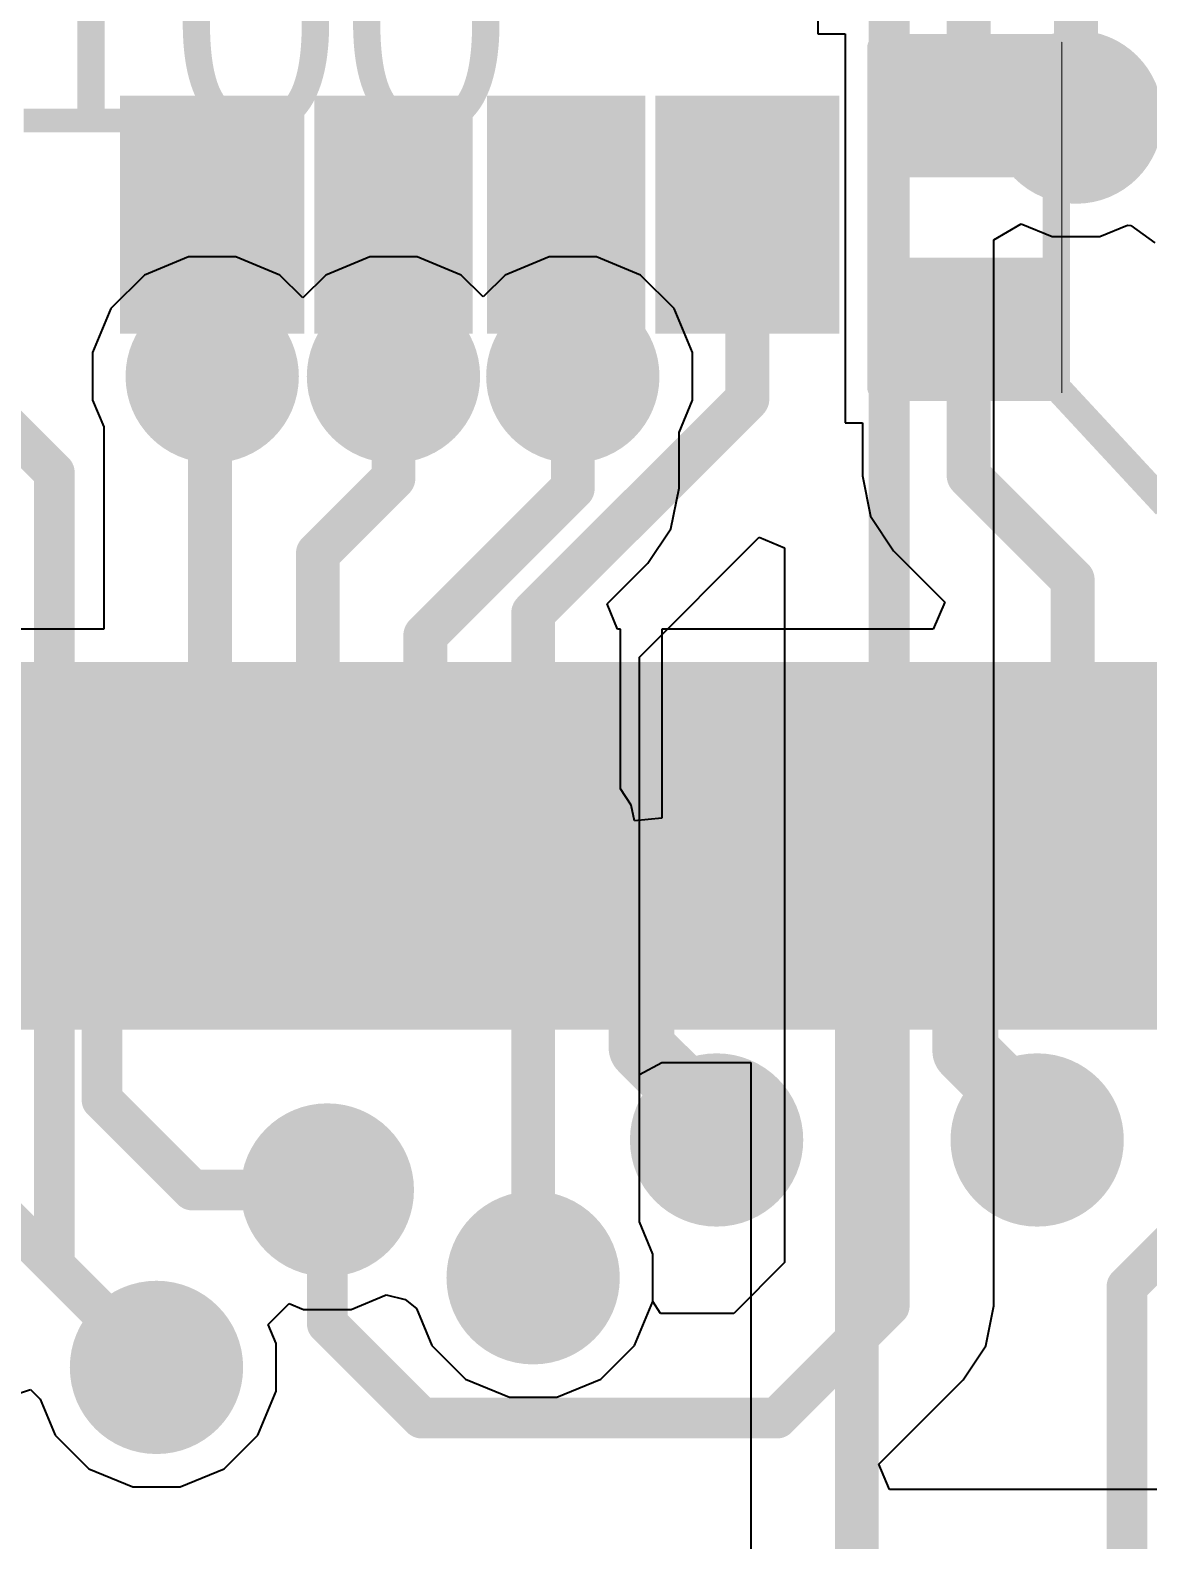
# Model space of a CAD drawing. Header units: millimetres. Extents: x 0 to 172, y 0 to 138.
# Drawn here: x 44.32 to 49.5, y 50.91 to 57.9 of the extents above; entities that cross this region are included whole.
import ezdxf

# ---------------------------------------------------------------- set-up
doc = ezdxf.new("R2010")
doc.units = ezdxf.units.MM
for name, color, linetype in [('BottomLayer', 5, 'Continuous'), ('BottomPaste', 16, 'Continuous'), ('BottomSolder', 6, 'Continuous'), ('TopLayer', 1, 'Continuous'), ('TopOverlay', 2, 'Continuous'), ('TopPaste', 8, 'Continuous'), ('TopSolder', 216, 'Continuous'), ('ViaHoleLayer', 16, 'Continuous')]:
    doc.layers.add(name, color=color, linetype=linetype)
doc.styles.add('Arial', font='', dxfattribs={"height": 0.2})
doc.styles.get('Arial').set_extended_font_data('Arial')

# ---------------------------------------------------------------- blocks, each defined once
blk = doc.blocks.new('MM70_314B1_2_R300_33')
at = {"layer": 'TopLayer'}
for points in [[(56.29999916, -3.34999965), (56.59999856, -3.34999965), (56.59999856, -4.84999919), (56.29999916, -4.84999919)], [(56.8000007, -3.34999965), (57.1000001, -3.34999965), (57.1000001, -4.84999919), (56.8000007, -4.84999919)], [(57.29999969999999, -3.34999965), (57.5999991, -3.34999965), (57.5999991, -4.84999919), (57.29999969999999, -4.84999919)], [(57.80000124, -3.34999965), (58.10000064, -3.34999965), (58.10000064, -4.84999919), (57.80000124, -4.84999919)], [(58.30000024, -3.34999965), (58.59999963999999, -3.34999965), (58.59999963999999, -4.84999919), (58.30000024, -4.84999919)], [(58.79999924, -3.34999965), (59.09999864, -3.34999965), (59.09999864, -4.84999919), (58.79999924, -4.84999919)], [(59.30000077999999, -3.34999965), (59.60000017999999, -3.34999965), (59.60000017999999, -4.84999919), (59.30000077999999, -4.84999919)], [(59.79999978, -3.34999965), (60.09999918, -3.34999965), (60.09999918, -4.84999919), (59.79999978, -4.84999919)], [(60.29999878, -3.34999965), (60.59999817999999, -3.34999965), (60.59999817999999, -4.84999919), (60.29999878, -4.84999919)], [(60.80000032, -3.34999965), (61.09999972, -3.34999965), (61.09999972, -4.84999919), (60.80000032, -4.84999919)]]:
    blk.add_hatch(color=1, dxfattribs=at).paths.add_polyline_path(points)
at = {"layer": 'TopPaste'}
for points in [[(56.29999916, -3.34999965), (56.59999856, -3.34999965), (56.59999856, -4.84999919), (56.29999916, -4.84999919)], [(56.8000007, -3.34999965), (57.1000001, -3.34999965), (57.1000001, -4.84999919), (56.8000007, -4.84999919)], [(57.29999969999999, -3.34999965), (57.5999991, -3.34999965), (57.5999991, -4.84999919), (57.29999969999999, -4.84999919)], [(57.80000124, -3.34999965), (58.10000064, -3.34999965), (58.10000064, -4.84999919), (57.80000124, -4.84999919)], [(58.30000024, -3.34999965), (58.59999963999999, -3.34999965), (58.59999963999999, -4.84999919), (58.30000024, -4.84999919)], [(58.79999924, -3.34999965), (59.09999864, -3.34999965), (59.09999864, -4.84999919), (58.79999924, -4.84999919)], [(59.30000077999999, -3.34999965), (59.60000017999999, -3.34999965), (59.60000017999999, -4.84999919), (59.30000077999999, -4.84999919)], [(59.79999978, -3.34999965), (60.09999918, -3.34999965), (60.09999918, -4.84999919), (59.79999978, -4.84999919)], [(60.29999878, -3.34999965), (60.59999817999999, -3.34999965), (60.59999817999999, -4.84999919), (60.29999878, -4.84999919)], [(60.80000032, -3.34999965), (61.09999972, -3.34999965), (61.09999972, -4.84999919), (60.80000032, -4.84999919)]]:
    blk.add_hatch(color=8, dxfattribs=at).paths.add_polyline_path(points)
at = {"layer": 'TopSolder'}
for points in [[(55.69840016, -3.24839965), (56.20159956, -3.24839965), (56.20159956, -4.95159919), (55.69840016, -4.95159919)], [(56.19839916, -3.24839965), (56.70159855999999, -3.24839965), (56.70159855999999, -4.95159919), (56.19839916, -4.95159919)], [(56.69840069999999, -3.24839965), (57.2016001, -3.24839965), (57.2016001, -4.95159919), (56.69840069999999, -4.95159919)], [(57.1983997, -3.24839965), (57.7015991, -3.24839965), (57.7015991, -4.95159919), (57.1983997, -4.95159919)], [(57.69840124, -3.24839965), (58.20160064, -3.24839965), (58.20160064, -4.95159919), (57.69840124, -4.95159919)], [(58.19840024, -3.24839965), (58.70159963999999, -3.24839965), (58.70159963999999, -4.95159919), (58.19840024, -4.95159919)], [(58.69839924, -3.24839965), (59.20159863999999, -3.24839965), (59.20159863999999, -4.95159919), (58.69839924, -4.95159919)], [(59.19840077999999, -3.24839965), (59.70160018, -3.24839965), (59.70160018, -4.95159919), (59.19840077999999, -4.95159919)], [(59.69839978, -3.24839965), (60.20159918, -3.24839965), (60.20159918, -4.95159919), (59.69839978, -4.95159919)], [(60.19839878, -3.24839965), (60.70159818, -3.24839965), (60.70159818, -4.95159919), (60.19839878, -4.95159919)], [(60.69840032, -3.24839965), (61.20159972, -3.24839965), (61.20159972, -4.95159919), (60.69840032, -4.95159919)], [(61.19839931999999, -3.24839965), (61.70159872, -3.24839965), (61.70159872, -4.95159919), (61.19839931999999, -4.95159919)]]:
    blk.add_hatch(color=216, dxfattribs=at).paths.add_polyline_path(points)
blk = doc.blocks.new('R___0402_109')
at = {"layer": 'TopLayer'}
for points in [[(-0.6985, -0.3175), (-0.6985, 0.3175), (-0.2412999999999999, 0.3175), (-0.2413, -0.3175)], [(0.2412999999999999, -0.3175), (0.2413, 0.3175), (0.6985, 0.3175), (0.6985, -0.3175)]]:
    blk.add_hatch(color=1, dxfattribs=at).paths.add_polyline_path(points)
at = {"layer": 'TopPaste'}
for points in [[(-0.6985, -0.3175), (-0.6985, 0.3175), (-0.2412999999999999, 0.3175), (-0.2413, -0.3175)], [(0.2412999999999999, -0.3175), (0.2413, 0.3175), (0.6985, 0.3175), (0.6985, -0.3175)]]:
    blk.add_hatch(color=8, dxfattribs=at).paths.add_polyline_path(points)
at = {"layer": 'TopSolder'}
for points in [[(-0.75350116, -0.37250116), (-0.75350116, 0.37250116), (-0.1862988399999999, 0.37250116), (-0.18629884, -0.37250116)], [(0.1862988399999999, -0.37250116), (0.18629884, 0.37250116), (0.75350116, 0.37250116), (0.75350116, -0.37250116)]]:
    blk.add_hatch(color=216, dxfattribs=at).paths.add_polyline_path(points)
at = {"layer": 'TopOverlay'}
for points, const_width in [([(-0.7874, 0.4064), (-0.7874, -0.4064)], 0.127), ([(-0.7874, 0.4064), (0.7874, 0.4064)], 0.127), ([(0.7874, 0.4064), (0.7874, -0.4064)], 0.127), ([(-0.7874, -0.4064), (0.7874, -0.4064)], 0.127), ([(-0.8128, -0.4318), (0.8128, -0.4318)], 0.0032258)]:
    blk.add_lwpolyline(points, dxfattribs=dict(at, const_width=const_width))
for points, const_width in [([(-0.8191499999999999, 0.4064, 1), (-0.7556499999999999, 0.4064, 1)], 0.0635), ([(-0.8191499999999999, 0.4064, 1), (-0.7556499999999999, 0.4064, 1)], 0.0635), ([(0.7556499999999999, 0.4064, 1), (0.8191499999999999, 0.4064, 1)], 0.0635), ([(0.7556499999999999, 0.4064, 1), (0.8191499999999999, 0.4064, 1)], 0.0635), ([(-0.8191499999999999, -0.4064, 1), (-0.7556499999999999, -0.4064, 1)], 0.0635), ([(-0.8191499999999999, -0.4064, 1), (-0.7556499999999999, -0.4064, 1)], 0.0635), ([(0.7556499999999999, -0.4064, 1), (0.8191499999999999, -0.4064, 1)], 0.0635), ([(0.7556499999999999, -0.4064, 1), (0.8191499999999999, -0.4064, 1)], 0.0635), ([(-0.81360518, -0.4318, 1), (-0.8119948199999999, -0.4318, 1)], 0.0016129), ([(0.8119948199999999, -0.4318, 1), (0.81360518, -0.4318, 1)], 0.0016129)]:
    blk.add_lwpolyline(points, format="xyb", close=True, dxfattribs=dict(at, const_width=const_width))
blk = doc.blocks.new('YC164_JR_0722RL_B_145')
at = {"layer": 'BottomLayer'}
for points in [[(-0.45000037, 2.80500074), (0.45000037, 2.80500074), (0.45000037, 2.1549995), (-0.45000037, 2.1549995)], [(2.21999937, 2.1549995), (1.31999863, 2.1549995), (1.31999863, 2.80500074), (2.21999937, 2.80500074)], [(-0.45000037, 1.90499873), (0.45000037, 1.90499873), (0.45000037, 1.37499979), (-0.45000037, 1.37499979)], [(2.21999937, 1.37499979), (1.31999863, 1.37499979), (1.31999863, 1.90499873), (2.21999937, 1.90499873)], [(-0.45000037, 1.10500033), (0.45000037, 1.10500033), (0.45000037, 0.57500139), (-0.45000037, 0.57500139)], [(2.21999937, 0.57500139), (1.31999863, 0.57500139), (1.31999863, 1.10500033), (2.21999937, 1.10500033)], [(-0.45000037, 0.32500062), (0.45000037, 0.32500062), (0.45000037, -0.32500062), (-0.45000037, -0.32500062)], [(2.21999937, -0.32500062), (1.31999863, -0.32500062), (1.31999863, 0.32500062), (2.21999937, 0.32500062)]]:
    blk.add_hatch(color=5, dxfattribs=at).paths.add_polyline_path(points)
at = {"layer": 'BottomPaste'}
for points in [[(-0.45000037, 2.80500074), (0.45000037, 2.80500074), (0.45000037, 2.1549995), (-0.45000037, 2.1549995)], [(2.21999937, 2.1549995), (1.31999863, 2.1549995), (1.31999863, 2.80500074), (2.21999937, 2.80500074)], [(-0.45000037, 1.90499873), (0.45000037, 1.90499873), (0.45000037, 1.37499979), (-0.45000037, 1.37499979)], [(2.21999937, 1.37499979), (1.31999863, 1.37499979), (1.31999863, 1.90499873), (2.21999937, 1.90499873)], [(-0.45000037, 1.10500033), (0.45000037, 1.10500033), (0.45000037, 0.57500139), (-0.45000037, 0.57500139)], [(2.21999937, 0.57500139), (1.31999863, 0.57500139), (1.31999863, 1.10500033), (2.21999937, 1.10500033)], [(-0.45000037, 0.32500062), (0.45000037, 0.32500062), (0.45000037, -0.32500062), (-0.45000037, -0.32500062)], [(2.21999937, -0.32500062), (1.31999863, -0.32500062), (1.31999863, 0.32500062), (2.21999937, 0.32500062)]]:
    blk.add_hatch(color=16, dxfattribs=at).paths.add_polyline_path(points)
at = {"layer": 'BottomSolder'}
for points in [[(-0.55160037, 2.90660074), (0.55160037, 2.90660074), (0.55160037, 2.0533995), (-0.55160037, 2.0533995)], [(2.32159937, 2.0533995), (1.21839863, 2.0533995), (1.21839863, 2.90660074), (2.32159937, 2.90660074)], [(-0.55160037, 2.00659873), (0.55160037, 2.00659873), (0.55160037, 1.27339979), (-0.55160037, 1.27339979)], [(2.32159937, 1.27339979), (1.21839863, 1.27339979), (1.21839863, 2.00659873), (2.32159937, 2.00659873)], [(-0.55160037, 1.20660033), (0.55160037, 1.20660033), (0.55160037, 0.47340139), (-0.55160037, 0.47340139)], [(2.32159937, 0.4734013899999999), (1.21839863, 0.4734013900000001), (1.21839863, 1.20660033), (2.32159937, 1.20660033)], [(-0.55160037, 0.4266006199999999), (0.55160037, 0.4266006199999999), (0.55160037, -0.4266006199999999), (-0.55160037, -0.4266006199999999)], [(2.32159937, -0.42660062), (1.21839863, -0.4266006199999999), (1.21839863, 0.42660062), (2.32159937, 0.4266006199999999)]]:
    blk.add_hatch(color=6, dxfattribs=at).paths.add_polyline_path(points)

msp = doc.modelspace()

# ---------------------------------------------------------------- hatches: boundary and pattern name
at = {"layer": 'BottomLayer'}
h = msp.add_hatch(color=5, dxfattribs=at)
edge = h.paths.add_edge_path()
edge.add_arc((49.163605, 57.50077654), 0.2999994, 0, 360)
h = msp.add_hatch(color=5, dxfattribs=at)
edge = h.paths.add_edge_path()
edge.add_arc((45.1612, 56.2991), 0.2999994, 0, 360)
h = msp.add_hatch(color=5, dxfattribs=at)
edge = h.paths.add_edge_path()
edge.add_arc((46.00120086, 56.2991), 0.2999994, 0, 360)
h = msp.add_hatch(color=5, dxfattribs=at)
edge = h.paths.add_edge_path()
edge.add_arc((46.83219996, 56.2991), 0.2999994, 0, 360)
h = msp.add_hatch(color=5, dxfattribs=at)
edge = h.paths.add_edge_path()
edge.add_arc((47.49839623999999, 52.75957444), 0.2999994, 0, 360)
h = msp.add_hatch(color=5, dxfattribs=at)
edge = h.paths.add_edge_path()
edge.add_arc((48.9839, 52.75957444), 0.2999994, 0, 360)
h = msp.add_hatch(color=5, dxfattribs=at)
edge = h.paths.add_edge_path()
edge.add_arc((45.69466603999999, 52.52776895999999), 0.2999994, 0, 360)
h = msp.add_hatch(color=5, dxfattribs=at)
edge = h.paths.add_edge_path()
edge.add_arc((46.64839794, 52.1208), 0.2999994, 0, 360)
h = msp.add_hatch(color=5, dxfattribs=at)
edge = h.paths.add_edge_path()
edge.add_arc((44.90303948, 51.70537792), 0.2999994, 0, 360)
at = {"layer": 'BottomSolder'}
h = msp.add_hatch(color=6, dxfattribs=at)
edge = h.paths.add_edge_path()
edge.add_arc((49.163605, 57.50077654), 0.4015993999999999, 0, 360)
h = msp.add_hatch(color=6, dxfattribs=at)
edge = h.paths.add_edge_path()
edge.add_arc((45.1612, 56.2991), 0.4015993999999999, 0, 360)
h = msp.add_hatch(color=6, dxfattribs=at)
edge = h.paths.add_edge_path()
edge.add_arc((46.00120086, 56.2991), 0.4015993999999999, 0, 360)
h = msp.add_hatch(color=6, dxfattribs=at)
edge = h.paths.add_edge_path()
edge.add_arc((46.83219996, 56.2991), 0.4015993999999999, 0, 360)
h = msp.add_hatch(color=6, dxfattribs=at)
edge = h.paths.add_edge_path()
edge.add_arc((47.49839623999999, 52.75957444), 0.4015993999999999, 0, 360)
h = msp.add_hatch(color=6, dxfattribs=at)
edge = h.paths.add_edge_path()
edge.add_arc((48.9839, 52.75957444), 0.4015993999999999, 0, 360)
h = msp.add_hatch(color=6, dxfattribs=at)
edge = h.paths.add_edge_path()
edge.add_arc((45.69466603999999, 52.52776895999999), 0.4015993999999999, 0, 360)
h = msp.add_hatch(color=6, dxfattribs=at)
edge = h.paths.add_edge_path()
edge.add_arc((46.64839794, 52.1208), 0.4015993999999999, 0, 360)
h = msp.add_hatch(color=6, dxfattribs=at)
edge = h.paths.add_edge_path()
edge.add_arc((44.90303948, 51.70537792), 0.4015993999999999, 0, 360)
at = {"layer": 'TopLayer'}
h = msp.add_hatch(color=1, dxfattribs=at)
edge = h.paths.add_edge_path()
edge.add_arc((49.163605, 57.50077654), 0.2999994, 0, 360)
h = msp.add_hatch(color=1, dxfattribs=at)
edge = h.paths.add_edge_path()
edge.add_arc((45.1612, 56.2991), 0.2999994, 0, 360)
h = msp.add_hatch(color=1, dxfattribs=at)
edge = h.paths.add_edge_path()
edge.add_arc((46.00120086, 56.2991), 0.2999994, 0, 360)
h = msp.add_hatch(color=1, dxfattribs=at)
edge = h.paths.add_edge_path()
edge.add_arc((46.83219996, 56.2991), 0.2999994, 0, 360)
h = msp.add_hatch(color=1, dxfattribs=at)
edge = h.paths.add_edge_path()
edge.add_arc((47.49839623999999, 52.75957444), 0.2999994, 0, 360)
h = msp.add_hatch(color=1, dxfattribs=at)
edge = h.paths.add_edge_path()
edge.add_arc((48.9839, 52.75957444), 0.2999994, 0, 360)
h = msp.add_hatch(color=1, dxfattribs=at)
edge = h.paths.add_edge_path()
edge.add_arc((45.69466603999999, 52.52776895999999), 0.2999994, 0, 360)
h = msp.add_hatch(color=1, dxfattribs=at)
edge = h.paths.add_edge_path()
edge.add_arc((46.64839794, 52.1208), 0.2999994, 0, 360)
h = msp.add_hatch(color=1, dxfattribs=at)
edge = h.paths.add_edge_path()
edge.add_arc((44.90303948, 51.70537792), 0.2999994, 0, 360)
at = {"layer": 'TopSolder'}
h = msp.add_hatch(color=216, dxfattribs=at)
edge = h.paths.add_edge_path()
edge.add_arc((49.163605, 57.50077654), 0.4015993999999999, 0, 360)
h = msp.add_hatch(color=216, dxfattribs=at)
edge = h.paths.add_edge_path()
edge.add_arc((45.1612, 56.2991), 0.4015993999999999, 0, 360)
h = msp.add_hatch(color=216, dxfattribs=at)
edge = h.paths.add_edge_path()
edge.add_arc((46.00120086, 56.2991), 0.4015993999999999, 0, 360)
h = msp.add_hatch(color=216, dxfattribs=at)
edge = h.paths.add_edge_path()
edge.add_arc((46.83219996, 56.2991), 0.4015993999999999, 0, 360)
h = msp.add_hatch(color=216, dxfattribs=at)
edge = h.paths.add_edge_path()
edge.add_arc((47.49839623999999, 52.75957444), 0.4015993999999999, 0, 360)
h = msp.add_hatch(color=216, dxfattribs=at)
edge = h.paths.add_edge_path()
edge.add_arc((48.9839, 52.75957444), 0.4015993999999999, 0, 360)
h = msp.add_hatch(color=216, dxfattribs=at)
edge = h.paths.add_edge_path()
edge.add_arc((45.69466603999999, 52.52776895999999), 0.4015993999999999, 0, 360)
h = msp.add_hatch(color=216, dxfattribs=at)
edge = h.paths.add_edge_path()
edge.add_arc((46.64839794, 52.1208), 0.4015993999999999, 0, 360)
h = msp.add_hatch(color=216, dxfattribs=at)
edge = h.paths.add_edge_path()
edge.add_arc((44.90303948, 51.70537792), 0.4015993999999999, 0, 360)
at = {"layer": 'ViaHoleLayer'}
h = msp.add_hatch(color=16, dxfattribs=at)
edge = h.paths.add_edge_path()
edge.add_arc((49.163605, 57.50077654), 0.1499997, 0, 360)
h = msp.add_hatch(color=16, dxfattribs=at)
edge = h.paths.add_edge_path()
edge.add_arc((45.1612, 56.2991), 0.1499997, 0, 360)
h = msp.add_hatch(color=16, dxfattribs=at)
edge = h.paths.add_edge_path()
edge.add_arc((46.00120086, 56.2991), 0.1499997, 0, 360)
h = msp.add_hatch(color=16, dxfattribs=at)
edge = h.paths.add_edge_path()
edge.add_arc((46.83219996, 56.2991), 0.1499997, 0, 360)
h = msp.add_hatch(color=16, dxfattribs=at)
edge = h.paths.add_edge_path()
edge.add_arc((47.49839623999999, 52.75957444), 0.1499997, 0, 360)
h = msp.add_hatch(color=16, dxfattribs=at)
edge = h.paths.add_edge_path()
edge.add_arc((48.9839, 52.75957444), 0.1499997, 0, 360)
h = msp.add_hatch(color=16, dxfattribs=at)
edge = h.paths.add_edge_path()
edge.add_arc((45.69466603999999, 52.52776895999999), 0.1499997, 0, 360)
h = msp.add_hatch(color=16, dxfattribs=at)
edge = h.paths.add_edge_path()
edge.add_arc((46.64839794, 52.1208), 0.1499997, 0, 360)
h = msp.add_hatch(color=16, dxfattribs=at)
edge = h.paths.add_edge_path()
edge.add_arc((44.90303948, 51.70537792), 0.1499997, 0, 360)

# ---------------------------------------------------------------- linework, layer by layer
at = {"layer": 'BottomLayer'}
for p, q in [((48.78299616, 56.93197656), (48.9099987, 57.00618011999999)), ((48.9099987, 57.00618011999999), (49.0534071, 56.94677714)), ((49.2738029, 56.94677714), (49.4028984, 57.00024922)), ((49.4028984, 57.00024922), (49.4174399, 56.99849154)), ((49.4174399, 56.99849154), (49.5298984, 56.91766111999999)), ((48.78299616, 51.99020081999999), (48.78299616, 56.93197656)), ((49.0534071, 56.94677714), (49.2738029, 56.94677714)), ((47.14045182, 54.99769798), (47.69576948, 55.55301564)), ((47.69576948, 55.55301564), (47.81310224, 55.50441273999999)), ((47.81310224, 55.50441273999999), (47.81310224, 52.19105894)), ((47.14045182, 52.38054801999999), (47.14045182, 54.99769798)), ((47.20239734, 52.23099789999999), (47.14045182, 52.38054801999999)), ((47.20239734, 52.01060464), (47.20239734, 52.23099789999999)), ((47.81310224, 52.19105894), (47.57762899999999, 51.95558824)), ((47.23915876, 51.95558824), (47.20239734, 52.01060464)), ((47.57762899999999, 51.95558824), (47.23915876, 51.95558824)), ((48.74608233999999, 51.80460556), (48.7829987, 51.99018812)), ((48.7829987, 51.99018812), (48.78299616, 51.99020081999999)), ((48.64095936, 51.64727796), (48.74608233999999, 51.80460556)), ((48.25054612, 51.25686472), (48.64095174, 51.64727288)), ((48.64095174, 51.64727288), (48.64095936, 51.64727796)), ((48.29914902, 51.13953195999999), (48.25054612, 51.25686472)), ((51.0520188, 51.13953195999999), (48.29914902, 51.13953195999999))]:
    msp.add_line(p, q, dxfattribs=at)
for points, const_width in [([(49.163605, 57.50077654), (49.163605, 62.6569105)], 0.2032), ([(48.29804919999999, 51.99018812), (48.29804919999999, 60.58455244)], 0.1892554), ([(42.60680074, 57.67556156), (44.42936503999999, 55.85299726)], 0.1892554), ([(45.1612, 56.2991), (45.1612, 57.04839999999999)], 0.2032), ([(46.00120086, 56.2991), (46.00120086, 57.04839999999999)], 0.2032), ([(46.80119926, 57.04839999999999), (46.81670088, 57.03289838)], 0.2032), ([(46.81670088, 56.31459908), (46.81670088, 57.03289838)], 0.2032), ([(47.64120012, 56.19431484), (47.64120012, 57.04839999999999)], 0.2032), ([(46.81670088, 56.31459908), (46.83219996, 56.2991)], 0.2032), ([(46.64839794, 55.20151266), (47.64120012, 56.19431484)], 0.2032), ([(44.42936503999999, 52.17905236), (44.42936503999999, 55.85299726)], 0.1892554), ([(46.64839794, 52.1208), (46.64839794, 55.20151266)], 0.2032), ([(45.69466603999999, 51.90807246), (45.69466603999999, 52.52776895999999)], 0.1892554), ([(44.42936503999999, 52.17905236), (44.90303948, 51.70537792)], 0.1892554), ([(47.77850236, 51.47064128), (48.29804919999999, 51.99018812)], 0.1892554), ([(45.69466603999999, 51.90807246), (46.13209722, 51.47064128)], 0.1892554), ([(46.13209722, 51.47064128), (47.77850236, 51.47064128)], 0.1892554)]:
    msp.add_lwpolyline(points, dxfattribs=dict(at, const_width=const_width))
for points, const_width in [([(49.112805, 57.50077654, 1), (49.214405, 57.50077654, 1)], 0.1016), ([(45.1104, 57.04839999999999, 1), (45.212, 57.04839999999999, 1)], 0.1016), ([(45.95040085999999, 57.04839999999999, 1), (46.05200086, 57.04839999999999, 1)], 0.1016), ([(46.75039925999999, 57.04839999999999, 1), (46.85199926, 57.04839999999999, 1)], 0.1016), ([(46.76590088, 57.03289838, 1), (46.86750087999999, 57.03289838, 1)], 0.1016), ([(46.76590088, 57.03289838, 1), (46.86750087999999, 57.03289838, 1)], 0.1016), ([(47.59040012, 57.04839999999999, 1), (47.69200012, 57.04839999999999, 1)], 0.1016), ([(45.1104, 56.2991, 1), (45.212, 56.2991, 1)], 0.1016), ([(45.95040085999999, 56.2991, 1), (46.05200086, 56.2991, 1)], 0.1016), ([(46.76590088, 56.31459908, 1), (46.86750087999999, 56.31459908, 1)], 0.1016), ([(46.76590088, 56.31459908, 1), (46.86750087999999, 56.31459908, 1)], 0.1016), ([(46.78139996, 56.2991, 1), (46.88299996, 56.2991, 1)], 0.1016), ([(47.59040012, 56.19431484, 1), (47.69200012, 56.19431484, 1)], 0.1016), ([(47.59040012, 56.19431484, 1), (47.69200012, 56.19431484, 1)], 0.1016), ([(44.38205246, 55.85299726, 1), (44.47667762, 55.85299726, 1)], 0.0946277), ([(44.38205246, 55.85299726, 1), (44.47667762, 55.85299726, 1)], 0.0946277), ([(46.59759794, 55.20151266, 1), (46.69919794, 55.20151266, 1)], 0.1016), ([(46.59759794, 55.20151266, 1), (46.69919794, 55.20151266, 1)], 0.1016), ([(45.64735346, 52.52776895999999, 1), (45.74197862, 52.52776895999999, 1)], 0.0946277), ([(44.38205246, 52.17905236, 1), (44.47667762, 52.17905236, 1)], 0.0946277), ([(44.38205246, 52.17905236, 1), (44.47667762, 52.17905236, 1)], 0.0946277), ([(46.59759794, 52.1208, 1), (46.69919794, 52.1208, 1)], 0.1016), ([(48.25073662, 51.99018812, 1), (48.34536178, 51.99018812, 1)], 0.0946277), ([(48.25073662, 51.99018812, 1), (48.34536178, 51.99018812, 1)], 0.0946277), ([(45.64735346, 51.90807246, 1), (45.74197862, 51.90807246, 1)], 0.0946277), ([(45.64735346, 51.90807246, 1), (45.74197862, 51.90807246, 1)], 0.0946277), ([(44.8557269, 51.70537792, 1), (44.95035206, 51.70537792, 1)], 0.0946277), ([(46.08478464, 51.47064128, 1), (46.17940979999999, 51.47064128, 1)], 0.0946277), ([(46.08478464, 51.47064128, 1), (46.17940979999999, 51.47064128, 1)], 0.0946277), ([(47.73118978, 51.47064128, 1), (47.82581494, 51.47064128, 1)], 0.0946277), ([(47.73118978, 51.47064128, 1), (47.82581494, 51.47064128, 1)], 0.0946277)]:
    msp.add_lwpolyline(points, format="xyb", close=True, dxfattribs=dict(at, const_width=const_width))
at = {"layer": 'TopLayer'}
for p, q in [((47.9679, 59.14297289999999), (47.9679, 57.88659999999999)), ((47.9679, 57.88659999999999), (48.0949, 57.88659999999999)), ((48.0949, 57.88659999999999), (48.0949, 57.023)), ((48.0949, 57.023), (48.0949, 56.08320000000001)), ((45.0510021, 56.8530994), (44.84738554, 56.76875869999999)), ((45.2713979, 56.8530994), (45.0510021, 56.8530994)), ((45.47501446, 56.76875869999999), (45.2713979, 56.8530994)), ((45.89100295999999, 56.8530994), (45.68738639999999, 56.76875869999999)), ((46.11139876, 56.8530994), (45.89100295999999, 56.8530994)), ((46.31501532, 56.76875869999999), (46.11139876, 56.8530994)), ((46.72200206, 56.8530994), (46.5183855, 56.76875869999999)), ((46.94239786, 56.8530994), (46.72200206, 56.8530994)), ((47.14601441999999, 56.76875869999999), (46.94239786, 56.8530994)), ((44.84738554, 56.76875869999999), (44.6915413, 56.61291446)), ((45.58119916, 56.662574), (45.47501446, 56.76875869999999)), ((45.68738639999999, 56.76875869999999), (45.58119916, 56.662574)), ((46.41670168, 56.66707487999999), (46.31501532, 56.76875869999999)), ((46.5183855, 56.76875869999999), (46.41670168, 56.66707487999999)), ((47.30185866, 56.61291446), (47.14601441999999, 56.76875869999999)), ((44.6915413, 56.61291446), (44.6072006, 56.4092979)), ((47.38619936, 56.4092979), (47.30185866, 56.61291446)), ((44.6072006, 56.4092979), (44.6072006, 56.1889021)), ((47.38619936, 56.1889021), (47.38619936, 56.4092979)), ((44.6072006, 56.1889021), (44.65874482, 56.06446242)), ((47.32425384, 56.03935198), (47.38619936, 56.1889021)), ((44.65874482, 56.06446242), (44.65874482, 55.12719734)), ((48.0949, 56.08320000000001), (48.17434612, 56.08320000000001)), ((48.17434612, 56.08320000000001), (48.17434612, 55.83864879999999)), ((47.32425384, 55.78120924), (47.32425384, 56.03935198)), ((47.28679899999999, 55.59290634), (47.32425384, 55.78120924)), ((48.17434612, 55.83864879999999), (48.21180096, 55.65034844)), ((48.21180096, 55.65034844), (48.31846572, 55.49071452)), ((47.18013423999999, 55.43327496), (47.28679899999999, 55.59290634)), ((48.31846572, 55.49071452), (48.55680916, 55.25237108)), ((46.99138938, 55.24453009999999), (47.18013423999999, 55.43327496)), ((47.03999227999999, 55.12719734), (46.99138938, 55.24453009999999)), ((48.55680916, 55.25237108), (48.50237696, 55.12719734)), ((44.65874482, 55.12719734), (42.74439761999999, 55.12719734)), ((47.05239764, 55.12719734), (47.03999227999999, 55.12719734)), ((47.05239764, 54.38722675999999), (47.05239764, 55.12719734)), ((48.50237696, 55.12719734), (47.24439624, 55.12719734)), ((47.24439624, 55.12719734), (47.24439624, 54.25161869999999)), ((47.10299698, 54.31149919999999), (47.05239764, 54.38722675999999)), ((47.11739624, 54.23910919999999), (47.10299698, 54.31149919999999)), ((47.24439624, 54.25161869999999), (47.11739624, 54.23910919999999)), ((47.14045182, 53.06353877999999), (47.24439878, 53.11920033999999)), ((47.24439878, 53.11920033999999), (47.6563436, 53.11920033999999)), ((47.6563436, 53.11920033999999), (47.6563436, 50.38632798)), ((47.14045182, 52.38054801999999), (47.14045182, 53.06353877999999)), ((47.20239734, 52.23099789999999), (47.14045182, 52.38054801999999)), ((47.20239734, 52.01060209999999), (47.20239734, 52.23099789999999)), ((45.42028254, 51.90431326), (45.5174858, 52.00151398)), ((45.5174858, 52.00151398), (45.58446814, 51.97376955999999)), ((45.80486394, 51.97376955999999), (45.96739854, 52.04109225999999)), ((45.96739854, 52.04109225999999), (46.05597088, 52.01982738)), ((46.05597088, 52.01982738), (46.10792403999999, 51.97794786)), ((47.11805664, 51.80698554), (47.20239734, 52.01060209999999)), ((45.58446814, 51.97376955999999), (45.80486394, 51.97376955999999)), ((46.10792403999999, 51.97794786), (46.17873924, 51.80698554)), ((45.45703888, 51.81557581999999), (45.42028254, 51.90431326)), ((45.45703888, 51.59518001999999), (45.45703888, 51.81557581999999)), ((46.17873924, 51.80698554), (46.33458348, 51.6511413)), ((46.9622124, 51.6511413), (47.11805664, 51.80698554)), ((46.33458348, 51.6511413), (46.53820004, 51.5668006)), ((46.75859584, 51.5668006), (46.9622124, 51.6511413)), ((44.185205, 51.5577836), (44.31972847999999, 51.60286859999999)), ((44.31972847999999, 51.60286859999999), (44.36433088, 51.5582662)), ((45.37269818, 51.39156345999999), (45.45703888, 51.59518001999999)), ((44.36433088, 51.5582662), (44.43338077999999, 51.39156345999999)), ((46.53820004, 51.5668006), (46.75859584, 51.5668006)), ((44.43338077999999, 51.39156345999999), (44.58922502, 51.23571922)), ((45.21685393999999, 51.23571922), (45.37269818, 51.39156345999999)), ((44.58922502, 51.23571922), (44.79284158, 51.15137851999999)), ((45.01323738, 51.15137851999999), (45.21685393999999, 51.23571922)), ((44.79284158, 51.15137851999999), (45.01323738, 51.15137851999999))]:
    msp.add_line(p, q, dxfattribs=at)
for points, const_width in [([(48.6664, 57.50559999999999), (48.6664, 58.52159999999999)], 0.2032), ([(48.6664, 57.50559999999999), (48.66881046, 57.50318954)], 0.3302), ([(49.161192, 57.50318954), (49.163605, 57.50077654)], 0.3302), ([(48.66881046, 57.50318954), (49.161192, 57.50318954)], 0.2032), ([(48.6664, 55.83864879999999), (48.6664, 56.5658)], 0.2032), ([(45.1507987, 56.2886987), (45.1612, 56.2991)], 0.2032), ([(46.00120086, 55.82795286), (46.00120086, 56.2991)], 0.2032), ([(46.83219996, 55.78120924), (46.83219996, 56.2991)], 0.2032), ([(45.1507987, 54.12559913999999), (45.1507987, 56.2886987)], 0.2032), ([(45.6507977, 55.4775497), (46.00120086, 55.82795286)], 0.2032), ([(48.6664, 55.83864879999999), (49.14839801999999, 55.35665078)], 0.2032), ([(46.1483964, 55.09740567999999), (46.83219996, 55.78120924)], 0.2032), ([(45.6507977, 54.12559913999999), (45.6507977, 55.4775497)], 0.2032), ([(49.14839801999999, 54.12319884), (49.14839801999999, 55.35665078)], 0.2032), ([(46.1483964, 54.12319884), (46.1483964, 55.09740567999999)], 0.2032), ([(47.14839694, 54.12319884), (47.15079724, 54.12079854)], 0.3048), ([(47.15079724, 53.1870539), (47.15079724, 54.12079854)], 0.3048), ([(48.64839648, 54.12319884), (48.65079678, 54.12079854)], 0.3048), ([(48.65079678, 53.17255812), (48.65079678, 54.12079854)], 0.3048), ([(44.64839686, 54.12319884), (44.65079969999999, 54.12079599999999)], 0.1892554), ([(44.65079969999999, 52.94588852), (44.65079969999999, 54.12079599999999)], 0.1892554), ([(45.1483984, 54.12319884), (45.1507987, 54.12559913999999)], 0.2032), ([(45.64839739999999, 54.12319884), (45.6507977, 54.12559913999999)], 0.2032), ([(46.64839794, 52.1208), (46.64839794, 54.12319884)], 0.2032), ([(48.14839748, 50.38632798), (48.14839748, 54.12319884)], 0.2032), ([(47.15079724, 53.1870539), (47.49839623999999, 52.83945489999999)], 0.3048), ([(48.65079678, 53.17255812), (48.9839, 52.83945489999999)], 0.3048), ([(44.65079969999999, 52.94588852), (45.06891925999999, 52.52776895999999)], 0.1892554), ([(47.49839623999999, 52.75957444), (47.49839623999999, 52.83945489999999)], 0.3048), ([(48.9839, 52.75957444), (48.9839, 52.83945489999999)], 0.3048), ([(49.40003836, 52.0792964), (50.14839602, 52.82765405999999)], 0.1892554), ([(45.06891925999999, 52.52776895999999), (45.69466603999999, 52.52776895999999)], 0.1892554), ([(44.14839786, 52.46001954), (44.90303948, 51.70537792)], 0.1892554), ([(49.40003836, 50.78422152), (49.40003836, 52.0792964)], 0.1892554)]:
    msp.add_lwpolyline(points, dxfattribs=dict(at, const_width=const_width))
for points, const_width in [([(48.58385, 57.50559999999999, 1), (48.74894999999999, 57.50559999999999, 1)], 0.1651), ([(48.58626046, 57.50318954, 1), (48.75136046, 57.50318954, 1)], 0.1651), ([(49.07864199999999, 57.50318954, 1), (49.243742, 57.50318954, 1)], 0.1651), ([(49.081055, 57.50077654, 1), (49.24615499999999, 57.50077654, 1)], 0.1651), ([(48.61559999999999, 57.50559999999999, 1), (48.7172, 57.50559999999999, 1)], 0.1016), ([(48.61801046, 57.50318954, 1), (48.71961046, 57.50318954, 1)], 0.1016), ([(49.110392, 57.50318954, 1), (49.211992, 57.50318954, 1)], 0.1016), ([(48.61559999999999, 56.5658, 1), (48.7172, 56.5658, 1)], 0.1016), ([(45.1104, 56.2991, 1), (45.212, 56.2991, 1)], 0.1016), ([(45.95040085999999, 56.2991, 1), (46.05200086, 56.2991, 1)], 0.1016), ([(46.78139996, 56.2991, 1), (46.88299996, 56.2991, 1)], 0.1016), ([(45.0999987, 56.2886987, 1), (45.2015987, 56.2886987, 1)], 0.1016), ([(45.0999987, 56.2886987, 1), (45.2015987, 56.2886987, 1)], 0.1016), ([(45.95040085999999, 55.82795286, 1), (46.05200086, 55.82795286, 1)], 0.1016), ([(45.95040085999999, 55.82795286, 1), (46.05200086, 55.82795286, 1)], 0.1016), ([(48.61559999999999, 55.83864879999999, 1), (48.7172, 55.83864879999999, 1)], 0.1016), ([(48.61559999999999, 55.83864879999999, 1), (48.7172, 55.83864879999999, 1)], 0.1016), ([(46.78139996, 55.78120924, 1), (46.88299996, 55.78120924, 1)], 0.1016), ([(46.78139996, 55.78120924, 1), (46.88299996, 55.78120924, 1)], 0.1016), ([(45.5999977, 55.4775497, 1), (45.7015977, 55.4775497, 1)], 0.1016), ([(45.5999977, 55.4775497, 1), (45.7015977, 55.4775497, 1)], 0.1016), ([(49.09759802, 55.35665078, 1), (49.19919802, 55.35665078, 1)], 0.1016), ([(49.09759802, 55.35665078, 1), (49.19919802, 55.35665078, 1)], 0.1016), ([(46.0975964, 55.09740567999999, 1), (46.1991964, 55.09740567999999, 1)], 0.1016), ([(46.0975964, 55.09740567999999, 1), (46.1991964, 55.09740567999999, 1)], 0.1016), ([(47.07219694, 54.12319884, 1), (47.22459694, 54.12319884, 1)], 0.1524), ([(47.07459724, 54.12079854, 1), (47.22699724, 54.12079854, 1)], 0.1524), ([(47.07459724, 54.12079854, 1), (47.22699724, 54.12079854, 1)], 0.1524), ([(48.57219648, 54.12319884, 1), (48.72459648, 54.12319884, 1)], 0.1524), ([(48.57459677999999, 54.12079854, 1), (48.72699677999999, 54.12079854, 1)], 0.1524), ([(48.57459677999999, 54.12079854, 1), (48.72699677999999, 54.12079854, 1)], 0.1524), ([(44.60108427999999, 54.12319884, 1), (44.69570943999999, 54.12319884, 1)], 0.0946277), ([(44.60348712, 54.12079599999999, 1), (44.69811228, 54.12079599999999, 1)], 0.0946277), ([(44.60348712, 54.12079599999999, 1), (44.69811228, 54.12079599999999, 1)], 0.0946277), ([(45.0975984, 54.12319884, 1), (45.19919839999999, 54.12319884, 1)], 0.1016), ([(45.0999987, 54.12559913999999, 1), (45.2015987, 54.12559913999999, 1)], 0.1016), ([(45.0999987, 54.12559913999999, 1), (45.2015987, 54.12559913999999, 1)], 0.1016), ([(45.5975974, 54.12319884, 1), (45.6991974, 54.12319884, 1)], 0.1016), ([(45.5999977, 54.12559913999999, 1), (45.7015977, 54.12559913999999, 1)], 0.1016), ([(45.5999977, 54.12559913999999, 1), (45.7015977, 54.12559913999999, 1)], 0.1016), ([(46.0975964, 54.12319884, 1), (46.1991964, 54.12319884, 1)], 0.1016), ([(46.59759794, 54.12319884, 1), (46.69919794, 54.12319884, 1)], 0.1016), ([(48.09759748, 54.12319884, 1), (48.19919748, 54.12319884, 1)], 0.1016), ([(49.09759802, 54.12319884, 1), (49.19919802, 54.12319884, 1)], 0.1016), ([(47.07459724, 53.1870539, 1), (47.22699724, 53.1870539, 1)], 0.1524), ([(47.07459724, 53.1870539, 1), (47.22699724, 53.1870539, 1)], 0.1524), ([(48.57459677999999, 53.17255812, 1), (48.72699677999999, 53.17255812, 1)], 0.1524), ([(48.57459677999999, 53.17255812, 1), (48.72699677999999, 53.17255812, 1)], 0.1524), ([(44.60348712, 52.94588852, 1), (44.69811228, 52.94588852, 1)], 0.0946277), ([(44.60348712, 52.94588852, 1), (44.69811228, 52.94588852, 1)], 0.0946277), ([(47.42219624, 52.83945489999999, 1), (47.57459624, 52.83945489999999, 1)], 0.1524), ([(47.42219624, 52.83945489999999, 1), (47.57459624, 52.83945489999999, 1)], 0.1524), ([(48.9077, 52.83945489999999, 1), (49.0601, 52.83945489999999, 1)], 0.1524), ([(48.9077, 52.83945489999999, 1), (49.0601, 52.83945489999999, 1)], 0.1524), ([(47.42219624, 52.75957444, 1), (47.57459624, 52.75957444, 1)], 0.1524), ([(48.9077, 52.75957444, 1), (49.0601, 52.75957444, 1)], 0.1524), ([(45.02160668, 52.52776895999999, 1), (45.11623184, 52.52776895999999, 1)], 0.0946277), ([(45.02160668, 52.52776895999999, 1), (45.11623184, 52.52776895999999, 1)], 0.0946277), ([(45.64735346, 52.52776895999999, 1), (45.74197862, 52.52776895999999, 1)], 0.0946277), ([(46.59759794, 52.1208, 1), (46.69919794, 52.1208, 1)], 0.1016), ([(49.35272577999999, 52.0792964, 1), (49.44735093999999, 52.0792964, 1)], 0.0946277), ([(49.35272577999999, 52.0792964, 1), (49.44735093999999, 52.0792964, 1)], 0.0946277), ([(44.8557269, 51.70537792, 1), (44.95035206, 51.70537792, 1)], 0.0946277)]:
    msp.add_lwpolyline(points, format="xyb", close=True, dxfattribs=dict(at, const_width=const_width))
at = {"layer": 'TopOverlay', "const_width": 0.127}
msp.add_lwpolyline([(49.0982, 56.22289999999999), (49.5808, 55.7022)], dxfattribs=at)
at = {"layer": 'TopOverlay', "const_width": 0.0635}
msp.add_lwpolyline([(49.06645, 56.22289999999999, 1), (49.12995, 56.22289999999999, 1)], format="xyb", close=True, dxfattribs=at)

# ---------------------------------------------------------------- block references
for name, p, rotation in [('MM70_314B1_2_R300_33', (105.59839688, 50.02319942), 180), ('YC164_JR_0722RL_B_145', (47.64120012, 57.04839999999999), 90), ('R___0402_109', (48.6664, 57.03569999999999), 90)]:
    msp.add_blockref(name, p, dxfattribs=dict(rotation=rotation))

# ---------------------------------------------------------------- texts
at = {"layer": 'TopOverlay', "style": 'Arial'}
msp.add_text('R100', height=1.016, dxfattribs=at).set_placement((43.15517404, 57.4295651))

doc.saveas('drawing.dxf')
